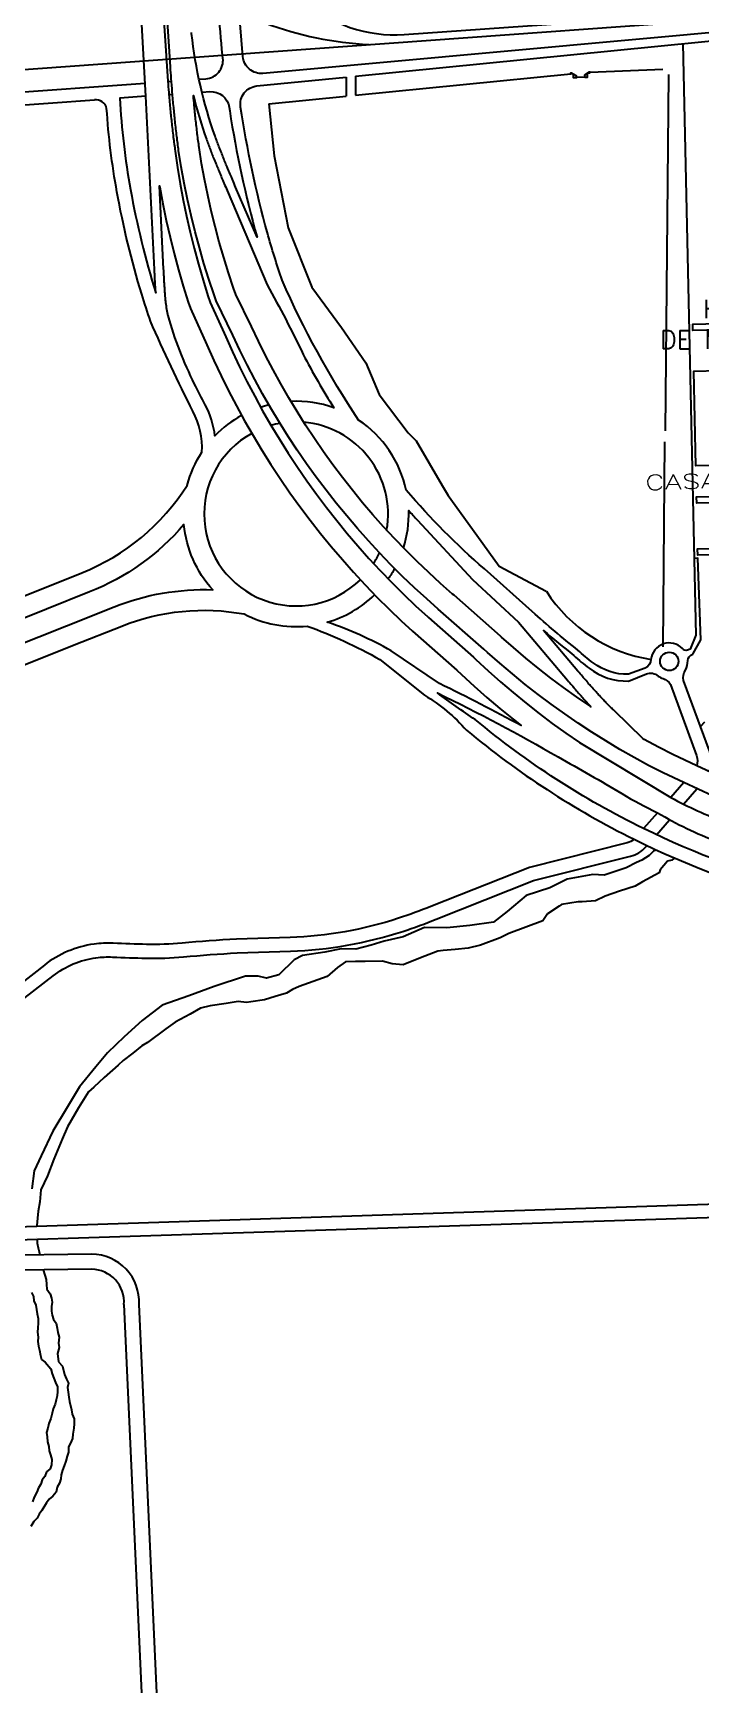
# Model space of a CAD drawing. Header units: millimetres. Extents: x 4374322 to 4409026, y 6503580 to 6534206.
# Drawn here: x 4380827 to 4381553, y 6518517 to 6520313 of the extents above; entities that cross this region are included whole.
import ezdxf

# ---------------------------------------------------------------- set-up
doc = ezdxf.new("R2010")
doc.units = ezdxf.units.MM
for name, color, linetype in [('CANAL', 252, 'Continuous'), ('FERROCARRIL', 252, 'VÍAS'), ('LINEA CALLE', 252, 'Continuous'), ('NOMBRE BARRIO', 8, 'Continuous')]:
    doc.layers.add(name, color=color, linetype=linetype)
doc.styles.add('ROMANS', font='romans')
doc.styles.add('S1', font='ROMANS')
doc.linetypes.add('VÍAS', pattern='A,3.81,[130,ltypeshp.shx,S=6.35,R=0,X=0,Y=0],3.81', length=7.62)

msp = doc.modelspace()

# ---------------------------------------------------------------- linework, layer by layer
at = {"layer": 'CANAL', "transparency": 33554687}
for p, q in [((4380830.8, 6519003), (4380830.8, 6519003)), ((4380830.9, 6519001.5), (4380831, 6518997.4)), ((4380831, 6518997.4), (4380832.1, 6518992.3)), ((4380832.1, 6518992.3), (4380833.3, 6518987.8)), ((4380833.3, 6518987.8), (4380833.9, 6518984.6)), ((4380837.6, 6518968.3), (4380839.5, 6518962.5)), ((4380839.5, 6518962.5), (4380840.7, 6518957.9)), ((4380840.7, 6518957.9), (4380841.3, 6518952.3)), ((4380824.8, 6518943.7), (4380827, 6518939.2)), ((4380827, 6518939.2), (4380827.6, 6518934.7)), ((4380841.3, 6518952.3), (4380841.5, 6518947.3)), ((4380841.5, 6518947.3), (4380845.2, 6518942.3)), ((4380845.2, 6518942.3), (4380846.8, 6518937.7)), ((4380846.8, 6518937.7), (4380847.5, 6518933.2)), ((4380827.6, 6518934.7), (4380829.7, 6518930.1)), ((4380829.7, 6518930.1), (4380830.4, 6518925.1)), ((4380830.4, 6518925.1), (4380831, 6518920.5)), ((4380831, 6518920.5), (4380832.2, 6518915.4)), ((4380847.5, 6518933.2), (4380846.6, 6518928.6)), ((4380846.6, 6518928.6), (4380846.7, 6518923.5)), ((4380846.7, 6518923.5), (4380847.3, 6518918.9)), ((4380847.3, 6518918.9), (4380849, 6518914.4)), ((4380831.9, 6518905.2), (4380831.6, 6518900.7)), ((4380831.6, 6518900.7), (4380832.2, 6518895.1)), ((4380832.3, 6518910.3), (4380831.9, 6518905.2)), ((4380832.2, 6518915.4), (4380832.3, 6518910.3)), ((4380849, 6518914.4), (4380851.6, 6518910.4)), ((4380851.6, 6518910.4), (4380852.8, 6518904.8)), ((4380852.8, 6518904.8), (4380853.4, 6518900.2)), ((4380853.4, 6518900.2), (4380855.1, 6518895.2)), ((4380832.2, 6518895.1), (4380831.8, 6518890.5)), ((4380831.8, 6518890.5), (4380832.5, 6518885.4)), ((4380832.5, 6518885.4), (4380833.6, 6518880.9)), ((4380854.9, 6518884), (4380853.1, 6518877.3)), ((4380855.1, 6518895.2), (4380854.3, 6518888.5)), ((4380854.3, 6518888.5), (4380854.9, 6518884)), ((4380833.6, 6518880.9), (4380834.8, 6518875.3)), ((4380834.8, 6518875.3), (4380835.9, 6518870.7)), ((4380835.9, 6518870.7), (4380839.6, 6518867.8)), ((4380839.6, 6518867.8), (4380845.9, 6518860.8)), ((4380853.1, 6518877.3), (4380854.3, 6518868.2)), ((4380854.3, 6518868.2), (4380858.5, 6518863.7)), ((4380858.5, 6518863.7), (4380860.8, 6518854.6)), ((4380845.9, 6518860.8), (4380847.5, 6518855.3)), ((4380847.5, 6518855.3), (4380849.2, 6518850.7)), ((4380849.2, 6518850.7), (4380850.9, 6518845.7)), ((4380860.8, 6518854.6), (4380863, 6518849.6)), ((4380863, 6518849.6), (4380865.1, 6518845.1)), ((4380850.9, 6518845.7), (4380853, 6518841.2)), ((4380852.8, 6518831.5), (4380851.9, 6518826.9)), ((4380853.2, 6518836.1), (4380852.8, 6518831.5)), ((4380853, 6518841.2), (4380853.2, 6518836.1)), ((4380865.1, 6518845.1), (4380864.2, 6518840.5)), ((4380864.2, 6518840.5), (4380864.9, 6518835.4)), ((4380864.9, 6518835.4), (4380865.5, 6518829.8)), ((4380865.5, 6518829.8), (4380866.2, 6518825.2)), ((4380847.2, 6518812.5), (4380845.8, 6518806.9)), ((4380848.6, 6518817.1), (4380847.2, 6518812.5)), ((4380850.5, 6518822.3), (4380848.6, 6518817.1)), ((4380851.9, 6518826.9), (4380850.5, 6518822.3)), ((4380866.2, 6518825.2), (4380868.4, 6518816.1)), ((4380868.4, 6518816.1), (4380869.1, 6518811.6)), ((4380869.1, 6518811.6), (4380871.2, 6518806.5)), ((4380842.5, 6518796.1), (4380841.1, 6518791.5)), ((4380843.9, 6518801.2), (4380842.5, 6518796.1)), ((4380845.8, 6518806.9), (4380843.9, 6518801.2)), ((4380871, 6518796.3), (4380869.7, 6518789.7)), ((4380871.4, 6518800.9), (4380871, 6518796.3)), ((4380871.2, 6518806.5), (4380871.4, 6518800.9)), ((4380841.1, 6518791.5), (4380841.8, 6518786.9)), ((4380841.8, 6518786.9), (4380842.4, 6518781.3)), ((4380842.4, 6518781.3), (4380843.6, 6518776.3)), ((4380843.6, 6518776.3), (4380844.2, 6518771.7)), ((4380867.4, 6518780), (4380865, 6518775.8)), ((4380865, 6518775.8), (4380865.1, 6518770.2)), ((4380869.3, 6518785.1), (4380867.4, 6518780)), ((4380869.7, 6518789.7), (4380869.3, 6518785.1)), ((4380844.2, 6518771.7), (4380845.4, 6518767.1)), ((4380846.7, 6518756.5), (4380845.3, 6518751.9)), ((4380845.4, 6518767.1), (4380847, 6518762.1)), ((4380847, 6518762.1), (4380846.7, 6518756.5)), ((4380862.3, 6518760.5), (4380860.4, 6518755.3)), ((4380863.7, 6518765.6), (4380862.3, 6518760.5)), ((4380865.1, 6518770.2), (4380863.7, 6518765.6)), ((4380836.4, 6518739.9), (4380835, 6518735.3)), ((4380839.4, 6518743.6), (4380836.4, 6518739.9)), ((4380841.3, 6518748.7), (4380839.4, 6518743.6)), ((4380845.3, 6518751.9), (4380841.3, 6518748.7)), ((4380856.8, 6518741), (4380855.4, 6518736.4)), ((4380857.1, 6518745.6), (4380856.8, 6518741)), ((4380858.5, 6518750.7), (4380857.1, 6518745.6)), ((4380860.4, 6518755.3), (4380858.5, 6518750.7)), ((4380827.8, 6518721.3), (4380825.9, 6518716.2)), ((4380830.7, 6518726.5), (4380827.8, 6518721.3)), ((4380832.6, 6518731.2), (4380830.7, 6518726.5)), ((4380835, 6518735.3), (4380832.6, 6518731.2)), ((4380848.1, 6518722.4), (4380844.1, 6518719.2)), ((4380851.6, 6518726.6), (4380848.1, 6518722.4)), ((4380852.9, 6518732.2), (4380851.6, 6518726.6)), ((4380855.4, 6518736.4), (4380852.9, 6518732.2)), ((4380833.4, 6518702.7), (4380831, 6518698.5)), ((4380836.3, 6518706.8), (4380833.4, 6518702.7)), ((4380841.2, 6518715.1), (4380836.3, 6518706.8)), ((4380844.1, 6518719.2), (4380841.2, 6518715.1)), ((4380827.5, 6518694.9), (4380824.1, 6518689.2)), ((4380831, 6518698.5), (4380827.5, 6518694.9))]:
    msp.add_line(p, q, dxfattribs=at)
for points in [[(4381556.6, 6519563.8), (4381552.3, 6519558.9)], [(4381503.7, 6519424.4), (4381501.1, 6519423.6), (4381496.5, 6519418.9), (4381488.4, 6519413.8), (4381482.9, 6519411.3), (4381471.4, 6519405.3), (4381447.6, 6519397.2), (4381435.2, 6519398.1), (4381407.2, 6519393), (4381388.5, 6519383.7), (4381362.9, 6519375.3), (4381342.2, 6519358), (4381327.3, 6519346.1), (4381301.7, 6519342.6), (4381276.6, 6519340.1), (4381252.4, 6519340.5), (4381229, 6519330.4), (4381208.5, 6519325.8), (4381194.4, 6519321.4), (4381177.5, 6519317), (4381161.7, 6519317.2), (4381143.8, 6519313.8), (4381119.7, 6519310.2), (4381110.5, 6519305.3), (4381093.9, 6519289.1), (4381080.5, 6519285.4), (4381071.5, 6519287.7), (4381057.5, 6519287.6), (4381023.5, 6519276.2), (4380995.8, 6519266.1), (4380967.1, 6519256.1), (4380945.4, 6519239.2), (4380925.6, 6519221.7), (4380907.7, 6519204.4), (4380894.9, 6519189), (4380877.2, 6519167.1), (4380864.1, 6519145.4), (4380848, 6519119), (4380835.5, 6519092.2), (4380827.8, 6519075.9), (4380825.3, 6519056.5)], [(4381523.2, 6519415.5), (4381521.1, 6519413.8), (4381516.4, 6519412.5), (4381508.4, 6519403.2), (4381507.5, 6519399.8), (4381489.2, 6519390), (4381481.2, 6519385.4), (4381464.1, 6519379.8), (4381448.8, 6519374.7), (4381438.2, 6519369.6), (4381423.8, 6519368.4), (4381419.5, 6519368.4), (4381401.2, 6519365.4), (4381398.7, 6519363.7), (4381385.9, 6519355.2), (4381380.8, 6519347.6), (4381344.1, 6519334.1), (4381334.6, 6519329.2), (4381313.2, 6519321.3), (4381299.6, 6519317.9), (4381285.4, 6519316.5), (4381272.4, 6519315.3), (4381266.9, 6519314.9), (4381247.7, 6519307.5), (4381229.1, 6519300), (4381217.1, 6519300.9), (4381206.6, 6519303.9), (4381187.7, 6519303.6), (4381177.2, 6519303.6), (4381166.4, 6519303), (4381157.7, 6519297), (4381146.3, 6519287.1), (4381116, 6519276.5), (4381108.8, 6519273), (4381102.3, 6519269), (4381089.9, 6519265.3), (4381078.1, 6519261.7), (4381063.4, 6519259.8), (4381058.8, 6519259.1), (4381049.7, 6519259.9), (4381036.7, 6519257.8), (4381019.3, 6519255.5), (4381008.7, 6519252.7), (4380997.6, 6519246.3), (4380981.1, 6519237.7), (4380970.9, 6519230.5), (4380951.2, 6519215.5), (4380944.9, 6519212), (4380935.2, 6519203.8), (4380924.7, 6519195.9), (4380919.3, 6519190.7), (4380903.9, 6519177.5), (4380892.5, 6519167), (4380887, 6519161.8), (4380876.1, 6519144.4), (4380864.2, 6519123.8), (4380858.2, 6519110.4), (4380849.3, 6519088.5), (4380842.2, 6519070.5), (4380835.2, 6519055.3), (4380833.8, 6519042.2), (4380832.1, 6519032), (4380831.5, 6519024.4), (4380830.8, 6519016.5)]]:
    msp.add_lwpolyline(points, dxfattribs=at)
at = {"layer": 'FERROCARRIL', "ltscale": 0.3, "transparency": 33554687}
msp.add_lwpolyline([(4378346.5, 6520095), (4381002.5, 6520286.7), (4382612.5, 6520402.9, 0.074404), (4382938.9, 6520502.9), (4383335.4, 6520688, -0.013028), (4383596.1, 6520806, -0.015864), (4383825.9, 6520908.7), (4383865.3, 6520924.7), (4384438.8, 6521025.2), (4386238.2, 6521340.6)], format="xyb", dxfattribs=at)
msp.add_arc((4381207.6, 6520659.3), 359.2, 230.7134, 267.5333, dxfattribs=at)
at = {"layer": 'LINEA CALLE', "transparency": 33554687}
for p, q in [((4380971.6, 6520284.5), (4380975.4, 6520284.7)), ((4381167.2, 6520264.9), (4381167.2, 6520244.3)), ((4381177.3, 6520245.3), (4381411.2, 6520268.6)), ((4381177.3, 6520265.9), (4381177.3, 6520245.3)), ((4381432.2, 6520270.4), (4381511.5, 6520273.6)), ((4381517.4, 6520267.8), (4381513.8, 6519880.4)), ((4380453.9, 6520223.2), (4380948.5, 6520258.4)), ((4380453.9, 6520223.2), (4380948.5, 6520258.4)), ((4380973.2, 6520260.2), (4380977.1, 6520260.5)), ((4380792.6, 6520233), (4380893.4, 6520240.2)), ((4380974.3, 6520246), (4380978.2, 6520246.3)), ((4380974.3, 6520246), (4380978.2, 6520246.3)), ((4381083, 6520235.9), (4381167.2, 6520244.3)), ((4381083, 6520235.9), (4381088.7, 6520179.4)), ((4381088.7, 6520179.4), (4381103.9, 6520100.9)), ((4381103.9, 6520100.9), (4381129.6, 6520036.6)), ((4381129.6, 6520036.6), (4381162.1, 6519992.8)), ((4381162.1, 6519992.8), (4381188.3, 6519954.4)), ((4381188.3, 6519954.4), (4381202.8, 6519920)), ((4381202.8, 6519920), (4381234.3, 6519878.3)), ((4381243, 6519869.7), (4381271.4, 6519821.1)), ((4381511.8, 6519645.7), (4381513.6, 6519868.4)), ((4381271.4, 6519821.1), (4381278, 6519810)), ((4381278, 6519810), (4381304.4, 6519773.4)), ((4381304.4, 6519773.4), (4381333.4, 6519733.4)), ((4381333.4, 6519733.4), (4381384.7, 6519706)), ((4380673.6, 6519010.7), (4382065.1, 6519056)), ((4380492.2, 6518990.5), (4381857.8, 6519034.9)), ((4380890.5, 6518985.2), (4380595.6, 6518981.8)), ((4380890.5, 6518968.9), (4380595.8, 6518965.5)), ((4380947, 6518461), (4380925.5, 6518930.7)), ((4380963, 6518466.8), (4380941.8, 6518930.6))]:
    msp.add_line(p, q, dxfattribs=at)
for points in [[(4381007, 6520262.6), (4381014.6, 6520263.1, 0.426635), (4381033, 6520285.4), (4381032.6, 6520288.9, -0.010478), (4381028.5, 6520339.3, 0.000419), (4381017.2, 6520519.4, -0.000419), (4381006, 6520699.6), (4380943.5, 6522261.4)], [(4380949.3, 6520244.2), (4380920.9, 6520242.2, 0.031758), (4380932.5, 6520142.7, 0.030649), (4380960.1, 6520030.4, -0.002285), (4380959.7, 6520035.7, -0.001667), (4380959.4, 6520040.2, -0.001333), (4380959.1, 6520045.8, -0.000667), (4380958.9, 6520049.1, -0.000333), (4380958.6, 6520055.8), (4380949.3, 6520244.2), (4380936.2, 6520478.4), (4380918.6, 6520835.4), (4380900.3, 6521206.3), (4380896.5, 6521269.3, 0.094119), (4380817.4, 6521580.5, 0.090547)], [(4382002.7, 6520353.5), (4381076.5, 6520268.9, -0.41681), (4381054.8, 6520287.2), (4381050.3, 6520340.6, 0.000296), (4381042.5, 6520467.7, -0.134229), (4381066, 6520548.9), (4381069.7, 6520455, 0.423167), (4381230.2, 6520311.3), (4382473.6, 6520399)], [(4380958.7, 6520479.6), (4380973.2, 6520260.5, 0.001995), (4380974.1, 6520248.2, 0.00303), (4380975.6, 6520231.5, 0.003333), (4380977.2, 6520216.3, 0.003939), (4380979.1, 6520199.8, 0.004239), (4380981.1, 6520184.5), (4380983.6, 6520166.7), (4380986.5, 6520149), (4380989.8, 6520131.3), (4380993.4, 6520113.7), (4380997.4, 6520096.2), (4381001.7, 6520078.8), (4381006.4, 6520061.5), (4381011.4, 6520044.2), (4381016.8, 6520027.1), (4381019.2, 6520019.8), (4381036.2, 6519982.7), (4381043.6, 6519966.3), (4381051.2, 6519950), (4381059.2, 6519933.9), (4381067.6, 6519918), (4381076.2, 6519902.2), (4381085.2, 6519886.6), (4381094.5, 6519871.2), (4381104.1, 6519856), (4381114.1, 6519840.9), (4381124.3, 6519826.1), (4381134.8, 6519811.5), (4381145.6, 6519797.1), (4381156.8, 6519782.9), (4381168.2, 6519768.9), (4381179.9, 6519755.2), (4381191.8, 6519741.7), (4381204.1, 6519728.5), (4381216.6, 6519715.5), (4381229.4, 6519702.8), (4381242.4, 6519690.3), (4381255.7, 6519678.1), (4381256.4, 6519677.4), (4381305.4, 6519634.3), (4381308.1, 6519631.8), (4381321.3, 6519619.5), (4381334.8, 6519607.5), (4381348.6, 6519595.8), (4381362.6, 6519584.4), (4381376.8, 6519573.2), (4381391.2, 6519562.4), (4381405.9, 6519551.8), (4381420.9, 6519541.5), (4381520.1, 6519481.7, 0.028363), (4381578.9, 6519454.7, 0.041507)], [(4381565.3, 6519483.5), (4381534.3, 6519498), (4381511.7, 6519508.6), (4381495.9, 6519516.7), (4381480.3, 6519525.3), (4381464.8, 6519534.1), (4381449.5, 6519543.3), (4381434.3, 6519552.8), (4381419.4, 6519562.6), (4381404.7, 6519572.7), (4381390.1, 6519583.1), (4381375.8, 6519593.8), (4381361.7, 6519604.8), (4381347.9, 6519616.1), (4381334.2, 6519627.7), (4381320.9, 6519639.5), (4381316.9, 6519643.2), (4381267.1, 6519686.7), (4381254.6, 6519697.8), (4381241.4, 6519709.9), (4381228.4, 6519722.2), (4381215.8, 6519734.8), (4381203.3, 6519747.7), (4381191.2, 6519760.9), (4381179.3, 6519774.2), (4381167.7, 6519787.9), (4381156.3, 6519801.7), (4381145.3, 6519815.8), (4381134.5, 6519830.2), (4381124, 6519844.7), (4381113.9, 6519859.5), (4381104, 6519874.4), (4381094.4, 6519889.6), (4381085.2, 6519905), (4381076.2, 6519920.5), (4381067.6, 6519936.2), (4381059.3, 6519952.1), (4381051.3, 6519968.2), (4381043.7, 6519984.5), (4381025.7, 6520021.8), (4381023.4, 6520028.1), (4381017.7, 6520045.2), (4381012.4, 6520062.3), (4381007.4, 6520079.6), (4381002.8, 6520096.9), (4380998.5, 6520114.4), (4380994.5, 6520131.9), (4380991, 6520149.6), (4380987.8, 6520167.2), (4380984.9, 6520185.1, -0.004217), (4380982.9, 6520200.3, -0.003939), (4380981, 6520216.8, -0.003333), (4380979.5, 6520231.9, -0.00303), (4380978, 6520248.6, -0.002424), (4380976.8, 6520263.4, -0.00157), (4380976, 6520276), (4380962.6, 6520479.9)], [(4381010.3, 6520248.5), (4381018.7, 6520249.1, -0.392872), (4381039.9, 6520232.1), (4381040.4, 6520228.4, 0.029155), (4381070.1, 6520090.8), (4381046.8, 6520145.4, -0.0002), (4381043.7, 6520152.8, -0.0004), (4381042.2, 6520156.4, -0.0008), (4381039.6, 6520162.6, -0.001), (4381037.5, 6520167.5, -0.0014), (4381035.1, 6520173.3, -0.0016), (4381033, 6520178.5, -0.002), (4381030.8, 6520184.3, -0.0022), (4381028.7, 6520189.5, -0.0026), (4381026.6, 6520195.3, -0.0028), (4381024.6, 6520200.7, -0.058311), (4380999, 6520312.3), (4380998.8, 6520313.5)], [(4381538.1, 6519641.9, -0.295516), (4381532.7, 6519643.8, 0.634145), (4381498.5, 6519631.9, -0.261729), (4381492.1, 6519622.3), (4381473.9, 6519615.7, -0.173041), (4381435.6, 6519628.2, -0.03341), (4381419.1, 6519642.1, -0.01996), (4381369.4, 6519684), (4381317.5, 6519730.2, -0.037059), (4381232.4, 6519815.8, 0.195366), (4381180.5, 6519892, -0.043335), (4381097.5, 6520044.1, -0.01669), (4381081.4, 6520095.7, -0.02925), (4381052.2, 6520232.4, -0.429828), (4381070, 6520255.3), (4381167.2, 6520264.9)], [(4380477.1, 6519602.2), (4380477.1, 6519602.2), (4380477.3, 6519596.9, 0.50795), (4380494, 6519585.4), (4380575.2, 6519613.8), (4380592.4, 6519619.9), (4380749.3, 6519674.9), (4380786, 6519688.7), (4380879.7, 6519726.1, 0.158256), (4380994.1, 6519821.1, -0.081217), (4381010.2, 6519857.2, 0.134616), (4381000.5, 6519901.7, -0.016081), (4380954.3, 6519999.7, -0.008016), (4380944.8, 6520028.9, -0.029838), (4380917.8, 6520140.1, -0.028471), (4380906.6, 6520230.9, 0.390607), (4380893.4, 6520240.2)], [(4381229.4, 6519753.1, 0.084262), (4381235.1, 6519793.7, 0.004296), (4381244.6, 6519783.2), (4381304.3, 6519718.8), (4381354.3, 6519672.3), (4381407.6, 6519609.5, 0.0004), (4381412.8, 6519603.4, 0.0008), (4381415.4, 6519600.4, 0.0016), (4381419.8, 6519595.3, 0.002), (4381423.3, 6519591.3, 0.0028), (4381427.6, 6519586.4, 0.0032), (4381431.5, 6519582.3, 0.001474), (4381433.1, 6519580.5), (4381431.9, 6519581.3), (4381417.6, 6519591.1), (4381403.4, 6519601.3), (4381389.5, 6519611.7), (4381375.8, 6519622.4), (4381362.3, 6519633.4), (4381349, 6519644.7), (4381335.9, 6519656.2), (4381334.9, 6519657.2), (4381284.4, 6519701.6), (4381282.7, 6519703), (4381269.6, 6519714.5), (4381256.8, 6519726.3), (4381244.2, 6519738.3), (4381231.8, 6519750.6), (4381219.7, 6519763.2), (4381207.8, 6519776), (4381196.2, 6519789), (4381184.9, 6519802.3), (4381173.9, 6519815.8), (4381163.1, 6519829.5), (4381152.6, 6519843.5), (4381142.4, 6519857.7), (4381132.5, 6519872), (4381122.9, 6519886.6), (4381113.6, 6519901.4), (4381104.6, 6519916.4), (4381095.9, 6519931.5), (4381087.5, 6519946.8), (4381079.4, 6519962.3), (4381071.6, 6519978), (4381064.2, 6519993.8), (4381047.2, 6520028.5), (4381044.7, 6520035.5), (4381039.2, 6520052.1), (4381033.9, 6520068.8), (4381029.1, 6520085.6), (4381024.6, 6520102.5), (4381020.4, 6520119.5), (4381016.6, 6520136.6), (4381013.1, 6520153.8), (4381009.9, 6520171), (4381007.2, 6520188.5, -0.004158), (4381005.2, 6520203.1, -0.003939), (4381003.4, 6520219.2, -0.003333), (4381001.9, 6520234, -0.001992), (4381000.9, 6520244.8, 0.024675), (4381015.2, 6520197.3, 0.0028), (4381017.2, 6520191.8, 0.0026), (4381019.4, 6520186, 0.0022), (4381021.4, 6520180.6, 0.002), (4381023.8, 6520174.8, 0.0016), (4381025.9, 6520169.6, 0.0014), (4381028.3, 6520163.6, 0.001), (4381030.4, 6520158.7, 0.0008), (4381032.9, 6520152.5, 0.0004), (4381034.5, 6520148.9, 0.0002), (4381037.6, 6520141.5), (4381081.2, 6520039.1, -0.015604), (4381120.3, 6519963.5, 0.020311), (4381153.8, 6519905.4, 0.097576), (4381107, 6519912.4)], [(4381053.3, 6519897.2, 0.074708), (4381024.4, 6519875.1, 0.087837), (4381013.8, 6519908.7, -0.006727), (4381002.3, 6519931.3, -0.047487), (4380973.4, 6520005.6, -0.000611), (4380973.2, 6520006.7, -0.026337), (4380970.9, 6520021.3), (4380970.9, 6520021.3), (4380970.9, 6520021.3, -0.003333), (4380970.4, 6520026.4, -0.002667), (4380970, 6520031.1, -0.002333), (4380969.7, 6520036.3, -0.001667), (4380969.4, 6520040.8, -0.001333), (4380969.1, 6520046.3, -0.000667), (4380968.9, 6520049.6, -0.000333), (4380968.6, 6520056.3), (4380964.1, 6520146.7), (4380964.4, 6520145.1), (4380967.7, 6520127), (4380971.4, 6520109), (4380975.5, 6520091), (4380979.9, 6520073.2), (4380984.7, 6520055.4), (4380989.9, 6520037.7), (4380995.4, 6520020.1), (4380997.8, 6520013.2), (4381015.6, 6519973.7), (4381023.1, 6519956.9), (4381031, 6519940.2), (4381039.2, 6519923.7), (4381047.7, 6519907.4), (4381056.6, 6519891.2), (4381065.8, 6519875.2), (4381075.4, 6519859.4), (4381085.2, 6519843.8), (4381095.4, 6519828.4), (4381105.9, 6519813.1), (4381116.7, 6519798.2), (4381127.8, 6519783.4), (4381139.2, 6519768.8), (4381150.9, 6519754.5), (4381162.9, 6519740.5), (4381175.2, 6519726.6), (4381187.7, 6519713.1), (4381200.5, 6519699.7), (4381213.7, 6519686.7), (4381227, 6519673.9), (4381239.3, 6519662.6), (4381287.5, 6519620.3), (4381292.6, 6519615.4), (4381306.2, 6519602.8), (4381320.1, 6519590.5), (4381334.2, 6519578.5), (4381348.5, 6519566.8), (4381357.2, 6519560, 0.012404), (4381268.5, 6519605.6), (4381216.1, 6519641.1, 0.050747), (4381146.4, 6519672.3, 0.123836), (4381198.1, 6519702.3)], [(4381074, 6519906.3, -0.018938), (4381082.9, 6519908.9)], [(4380760.2, 6519654.8), (4380596.7, 6519597.5, -0.197689), (4380605.8, 6519575, 0.518948), (4380606.5, 6519574.5), (4380772.2, 6519632.6), (4380863.1, 6519668.5), (4380914.8, 6519689.1, -0.104303), (4381022, 6519707.6, -0.162522), (4380990.7, 6519778.6, -0.121587), (4380888, 6519705.2), (4380794.3, 6519667.8), (4380760.2, 6519654.8)], [(4381219.8, 6519730.8, -0.027226), (4381212.8, 6519719.5, -0.027226)], [(4380480.2, 6519478), (4380479.6, 6519491.4, -0.330036), (4380492.8, 6519510.8), (4380596.7, 6519547.2), (4380783.1, 6519612.6), (4380871.4, 6519647.6), (4380923.2, 6519668.2, -0.141556), (4381056.3, 6519681.3, 0.14541), (4381124.8, 6519668.1, -0.043592), (4381203.6, 6519631.8), (4381252.3, 6519593, -0.075746), (4381297.9, 6519554.9, 0.058454), (4381480.1, 6519436.4, 0.052748), (4381664.1, 6519368.3, 0.000871), (4381766.6, 6519343.5, -0.103272), (4381864.5, 6519300.2, -0.094264), (4381922.4, 6519239.2, -0.011928), (4381944.4, 6519203.2, 0.068419), (4381978.1, 6519159.8, 0.029105), (4382017.6, 6519125.5), (4382065.9, 6519087.4, 0.039456), (4382071.3, 6519083.3, -0.702174), (4382065.1, 6519056)], [(4381574, 6519504.2), (4381548.2, 6519516.3), (4381522.1, 6519528.5), (4381506.5, 6519536.6), (4381491.2, 6519544.9), (4381489.8, 6519545.8), (4381458.8, 6519576, -0.0056), (4381454.8, 6519579.8, -0.0052), (4381450.5, 6519584, -0.0044), (4381446.7, 6519588, -0.004), (4381442.5, 6519592.5, -0.0032), (4381438.8, 6519596.5, -0.0028), (4381434.6, 6519601.2, -0.002), (4381431.1, 6519605.1, -0.0016), (4381426.8, 6519610.1, -0.0008), (4381424.2, 6519613.2, -0.0004), (4381419.1, 6519619.2), (4381381.5, 6519663.5, 0.013024), (4381414.6, 6519636.3, 0.033219), (4381431.2, 6519622.4, 0.173007), (4381474, 6519608.4), (4381493.5, 6519616.2, -0.285089), (4381506.4, 6519613.8, 0.074664), (4381511.6, 6519611, -0.191305), (4381519.7, 6519604.5), (4381547.9, 6519527.3, -0.160356), (4381548.2, 6519516.3, -0.160356)], [(4381561.9, 6519509.9, 0.178433), (4381562, 6519532.5), (4381534, 6519609.1, -0.194145), (4381535.9, 6519620.1, 0.137519), (4381538.4, 6519630.6, -0.284776), (4381543.9, 6519637.6)], [(4381667.7, 6519382.8, -0.051588), (4381490.4, 6519448, -0.059594), (4381307.5, 6519566.5), (4381307.5, 6519566.5, -0.018577), (4381266.5, 6519595.4, -0.018535), (4381397.5, 6519525.9, -0.00727), (4381466.8, 6519486, 0.021979), (4381505.6, 6519465.2, 0.04299), (4381570.5, 6519433.9, 0.041507)], [(4381480.1, 6519436.4, -0.11863), (4381472.6, 6519432.5), (4381366.3, 6519405.7), (4381259.2, 6519363.4, -0.017986), (4381224, 6519350.5, -0.070725), (4381106, 6519329.7), (4381047.9, 6519327.8, 0.008691), (4380988.6, 6519323.5, -0.028456), (4380950, 6519322.1, -0.005624), (4380913.7, 6519323.4, 0.045454), (4380892.9, 6519322.4, 0.132108), (4380839, 6519299.7), (4380785.9, 6519258.3, 0.087681), (4380716.3, 6519166.3), (4380674.3, 6519084, 0.08732), (4380659.5, 6519032.3, 0.020889), (4380658.6, 6519010.3)], [(4380673.6, 6519010.7, -0.020254), (4380674.4, 6519030.9, -0.086763), (4380687.7, 6519077.3), (4380729.7, 6519159.5, -0.08717), (4380795.7, 6519246.9), (4380848.3, 6519287.9, -0.132108), (4380895, 6519307.6, -0.045454), (4380913, 6519308.4, 0.005624), (4380949.6, 6519307.1, 0.028456), (4380990, 6519308.5, -0.008665), (4381048.6, 6519312.9), (4381106.5, 6519314.8, 0.070725), (4381228.6, 6519336.2, 0.01795), (4381264.8, 6519349.5), (4381370.9, 6519391.4), (4381476.3, 6519418, 0.151438), (4381492.9, 6519428.1), (4381494.2, 6519429.6)]]:
    msp.add_lwpolyline(points, format="xyb", dxfattribs=at)
for points in [[(4381177.3, 6520265.9), (4381787.1, 6520326.5)], [(4381533.2, 6520301.3), (4381547.3, 6519658.3), (4381541.1, 6519643.2), (4381538.1, 6519641.9)], [(4381417.4, 6520264.8), (4381426.4, 6520265.2)], [(4381727.4, 6519993.9), (4381544, 6519989.3), (4381543.9, 6519996.3), (4381800.4, 6520002.7)], [(4381683.3, 6519845.6), (4381547.3, 6519842.2), (4381545, 6519945.4), (4381681.1, 6519948.8)], [(4381234.3, 6519878.3), (4381243, 6519869.7)], [(4381757.5, 6519807), (4381548.2, 6519801.8), (4381548, 6519808.8), (4381684.1, 6519812.2)], [(4381743.4, 6519750), (4381549.4, 6519745.2), (4381549.2, 6519752.2), (4381745.1, 6519757.1)], [(4381543.9, 6519637.6), (4381543.9, 6519637.6), (4381552.6, 6519653.3), (4381549.5, 6519741.9), (4381545.5, 6519741.6)], [(4381534.3, 6519498), (4381520.1, 6519481.7)], [(4381533.9, 6519474.7), (4381548.5, 6519491.3)], [(4381505.6, 6519465.2), (4381490.4, 6519448)], [(4381504.5, 6519441.3), (4381518.8, 6519457.5), (4381518.9, 6519457.6)]]:
    msp.add_lwpolyline(points, dxfattribs=at)
for points in [[(4381411.2, 6520268.6), (4381411.2, 6520269.6), (4381412, 6520269.6), (4381417.3, 6520266.8), (4381417.4, 6520264.3), (4381414.4, 6520264.2), (4381414.3, 6520267.7), (4381412.5, 6520268.6)], [(4381432.2, 6520269.4), (4381432.2, 6520270.4), (4381431.4, 6520270.4), (4381426.3, 6520267.2), (4381426.4, 6520264.7), (4381429.4, 6520264.8), (4381429.3, 6520268.3), (4381431, 6520269.4)]]:
    msp.add_lwpolyline(points, close=True, dxfattribs=at)
msp.add_circle((4381518.4, 6519629.8), 10, dxfattribs=at)
for centre, radius, start, end in [((4381112.6, 6519790), 100, 100.0766, 105.7695), ((4381112.6, 6519790), 100, 349.8987, 85.2101), ((4381112.6, 6519790), 100, 118.8097, 314.4113), ((4381112.6, 6519790), 100, 327.4635, 335.0212), ((4381524.1, 6519795.5), 165.6, 212.7207, 261.134), ((4380890, 6518933.4), 51.9, 356.9429, 89.4999), ((4380890, 6518933.4), 35.5, 355.7624, 89.2578)]:
    msp.add_arc(centre, radius, start, end, dxfattribs=at)

# ---------------------------------------------------------------- texts
at = {"layer": 'NOMBRE BARRIO', "linetype": 'Continuous', "transparency": 33554687, "style": 'S1', "width": 1.5}
msp.add_text('CASAS MIRADOR ', height=16, rotation=1.393, dxfattribs=at).set_placement((4381492, 6519816.1))
at = {"layer": 'NOMBRE BARRIO', "transparency": 33554687, "insert": (4381477.3, 6520022.9), "char_height": 20, "attachment_point": 1, "style": 'ROMANS'}
msp.add_mtext_dynamic_manual_height_columns('\\pi77.813;HOUSING \\P\\pi31.146;DE MIRADORES', width=279.436, gutter_width=2771.7, heights=[0], dxfattribs=at)

doc.saveas('drawing.dxf')
